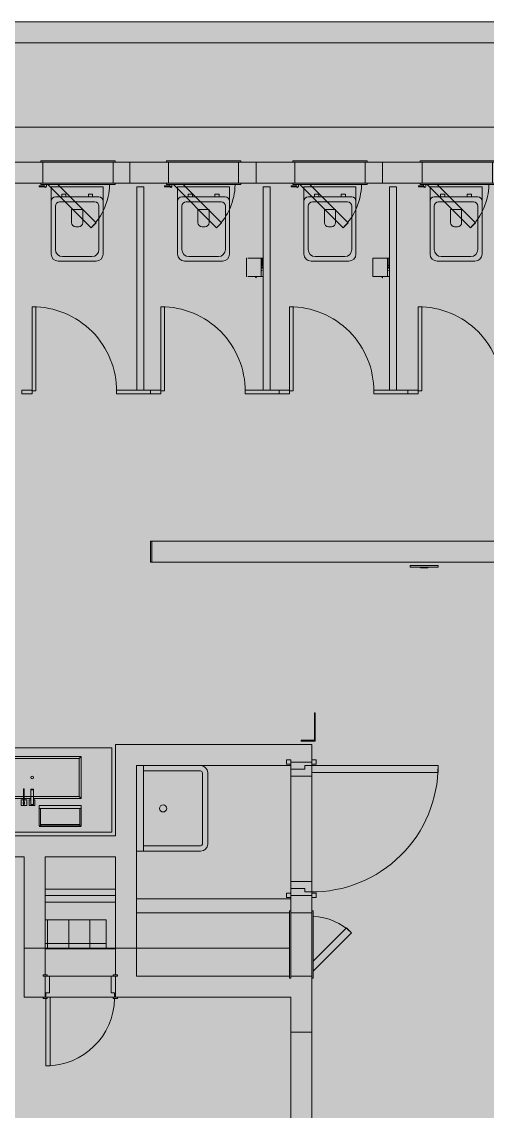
# Model space of a CAD drawing. Header units: millimetres. Extents: x -57519 to 497916, y -349472 to 446842.
# Drawn here: x 467678 to 470994, y 44395 to 52157 of the extents above; entities that cross this region are included whole.
import ezdxf

# ---------------------------------------------------------------- set-up
doc = ezdxf.new("R2010")
doc.units = ezdxf.units.MM
for name, color, linetype, lineweight in [('A-DETL-GENF', 92, 'Continuous', 5), ('A-DETL-THIN', 151, 'Continuous', 9), ('A-DOOR', 31, 'Continuous', 5), ('A-DOOR-FRAM', 31, 'Continuous', 5), ('A-FLOR', 192, 'Continuous', 5), ('A-GENM', 13, 'Continuous', 5), ('A-GLAZ-CURT', 52, 'Continuous', 20), ('A-WALL', 113, 'Continuous', 20), ('A-WALL-PATT', 111, 'Continuous', 20), ('P-SANR-FIXT', 6, 'Continuous', 5), ('Q-CASE', 31, 'Continuous', 5), ('S-BEAM', 12, 'Continuous', 20)]:
    doc.layers.add(name, color=color, linetype=linetype, lineweight=lineweight)

# ---------------------------------------------------------------- blocks, each defined once
blk = doc.blocks.new('DLN-Single Door__X01_ - _M01a_ 900 x 2450 _WH_-16935536-1_F SINGLE OCCUPANCY DIAGRAM')
at = {"layer": 'A-DOOR', "color": 191}
for p, q in [((-450, 975), (-400, 975)), ((-450, 75), (-450, 975)), ((-400, 975), (-400, 75)), ((-490, 105), (-460, 105)), ((-490, 75), (-490, 105)), ((-460, 105), (-460, 75)), ((460, 75), (460, 105)), ((460, 105), (490, 105)), ((490, 105), (490, 75)), ((-460, 75), (-490, 75)), ((-400, 75), (-450, 75)), ((490, 75), (460, 75)), ((-490, -75), (-460, -75)), ((-490, -105), (-490, -75)), ((-460, -75), (-460, -105)), ((460, -105), (460, -75)), ((460, -75), (490, -75)), ((490, -75), (490, -105)), ((-460, -105), (-490, -105)), ((490, -105), (460, -105))]:
    blk.add_line(p, q, dxfattribs=at)
blk.add_arc((-450, 75), 900, 359.5, 90, dxfattribs=at)
at = {"layer": 'A-DOOR-FRAM', "color": 191}
for p, q in [((-475, 75), (-450, 75)), ((-475, -75), (-475, 75)), ((-450, 75), (-450, 25)), ((-450, 25), (-425, 25)), ((-425, 25), (-425, -75)), ((425, 25), (450, 25)), ((425, -75), (425, 25)), ((450, 75), (475, 75)), ((450, 25), (450, 75)), ((475, 75), (475, -75)), ((-425, -75), (-475, -75)), ((475, -75), (425, -75))]:
    blk.add_line(p, q, dxfattribs=at)
blk = doc.blocks.new('DLN_Toilet - DLN_Toilet-V939-1_F SINGLE OCCUPANCY DIAGRAM')
at = {"layer": 'P-SANR-FIXT', "color": 191}
for p, q in [((-185, -170), (-185, -272.8)), ((185, -170), (-185, -170)), ((-80, -222.8), (-110, -222.8)), ((-110, -222.8), (-110, -242.8)), ((-80, -242.8), (-80, -222.8)), ((80, -222.8), (80, -242.8)), ((110, -222.8), (80, -222.8)), ((110, -242.8), (110, -222.8)), ((185, -272.8), (185, -170)), ((-185, -272.8), (-185, -650)), ((155, -242.8), (-155, -242.8)), ((-155, -307.8), (-155, -617.8)), ((125.2, -277.8), (-125, -277.8)), ((-110, -242.8), (-80, -242.8)), ((80, -242.8), (110, -242.8)), ((155.2, -617.8), (155.2, -307.8)), ((185, -650), (185, -272.8)), ((-40, -426.5), (-40, -331.7)), ((-40, -331.7), (40, -331.7)), ((40, -331.7), (40, -426.5)), ((10, -456.5), (-10, -456.5)), ((-105, -667.8), (105.2, -667.8)), ((-135, -700), (135, -700))]:
    blk.add_line(p, q, dxfattribs=at)
for centre, radius, start, end in [((-155, -272.8), 30, 90, 180), ((-125, -307.8), 30, 90, 180), ((125.2, -307.8), 30, 360, 90), ((155, -272.8), 30, 360, 90), ((-10, -426.5), 30, 180, 270), ((10, -426.5), 30, 270, 360), ((-105, -617.8), 50, 180, 270), ((105.2, -617.8), 50, 270, 360), ((-135, -650), 50, 180, 270), ((135, -650), 50, 270, 360)]:
    blk.add_arc(centre, radius, start, end, dxfattribs=at)
blk = doc.blocks.new('DLN-Access Panel__AP12_ - _AP12_ 400 x 1100 _WH_-16942932-1_F SINGLE OCCUPANCY DIAGRAM')
at = {"layer": 'A-DOOR', "color": 191}
for p, q in [((-240, 75), (-240, 85)), ((240, 85), (-240, 85)), ((240, 75), (240, 85)), ((-240, 75), (240, 75)), ((-240, -85), (-240, -75)), ((240, -75), (-240, -75)), ((240, -85), (240, -75)), ((-240, -85), (240, -85)), ((-190, -85), (82.8, -357.8)), ((118.2, -322.5), (-119.3, -85)), ((82.8, -357.8), (118.2, -322.5))]:
    blk.add_line(p, q, dxfattribs=at)
blk.add_arc((-200, -75), 400, 315, 358.51929, dxfattribs=at)
at = {"layer": 'A-DOOR-FRAM', "color": 191}
for p, q in [((-225, 75), (-225, -75)), ((225, 75), (225, -75))]:
    blk.add_line(p, q, dxfattribs=at)
blk = doc.blocks.new('DLN-Surface Channel-S1 - 300x150 _WD_-10461004-1_F SINGLE OCCUPANCY DIAGRAM')
at = {"layer": 'Q-CASE'}
blk.add_line((-6425, -150), (1975, -150), dxfattribs=at)
blk = doc.blocks.new('Service_Sink_3933 - _DLN__Service Sink-4599354-1_F SINGLE OCCUPANCY DIAGRAM')
at = {"layer": 'P-SANR-FIXT', "color": 191}
for p, q in [((304.8, 0), (-304.8, 0)), ((-304.8, 0), (-304.8, -457.2)), ((304.8, -50.8), (-304.8, -50.8)), ((-266.7, -50.8), (-266.7, -457.2)), ((266.7, -457.2), (266.7, -50.8)), ((304.8, -457.2), (304.8, 0)), ((-254, -469.9), (254, -469.9)), ((-254, -508), (254, -508))]:
    blk.add_line(p, q, dxfattribs=at)
blk.add_circle((0, -190.5), 25.4, dxfattribs=at)
for centre, radius, start, end in [((-254, -457.2), 50.8, 180, 270), ((-254, -457.2), 12.7, 180, 270), ((254, -457.2), 12.7, 270, 0), ((254, -457.2), 50.8, 270, 360)]:
    blk.add_arc(centre, radius, start, end, dxfattribs=at)
blk = doc.blocks.new('DLN_Toilet Paper Roll - DLN_Toilet Paper Roll-V1030-1_F SINGLE OCCUPANCY DIAGRAM')
at = {"layer": 'P-SANR-FIXT', "color": 191}
for p, q in [((-65, -6.9), (-65, -5)), ((-65, -6.9), (-65, -6.1)), ((-65, -6.1), (-65, -6.9)), ((-65, -15.5), (-65, -6.9)), ((-65, -6.9), (-12.7, -6.9)), ((-65, -109.6), (-65, -15.5)), ((-65, -15.5), (-12.7, -15.5)), ((-12.7, -6.9), (-12.7, -6.1)), ((-12.7, -6.1), (-12.7, -6.9)), ((-12.7, -15.5), (-12.7, -6.9)), ((65, -15.5), (-12.7, -15.5)), ((-7, -2), (7, -2)), ((7, -2), (-7, -2)), ((-5, -5), (5, -5)), ((5, -5), (-5, -5)), ((-5, -11), (5, -11)), ((5, -11), (-5, -11)), ((-3, -2), (3, -2)), ((3, -2), (-3, -2)), ((-3, -5), (3, -5)), ((3, -5), (-3, -5)), ((23.2, -9.3), (23.2, -6.9)), ((23.2, -6.9), (23.2, -9.3)), ((65, -5), (65, -12.4)), ((65, -15.5), (65, -109.6)), ((-65, -120.1), (-65, -117.5)), ((-65, -120.1), (65, -120.1)), ((65, -117.5), (65, -120.1))]:
    blk.add_line(p, q, dxfattribs=at)
for start_param, end_param in [(0, 3.141593), (3.141593, 6.283185)]:
    blk.add_ellipse((71.8, -52.8), major_axis=(2, 0), ratio=0.802744, start_param=start_param, end_param=end_param, dxfattribs=at)
for points, knots in [([(-4.7, -9.3), (-4.6, -9.2), (-4.6, -8.9), (-4.5, -8.5), (-4.5, -8), (-4.5, -7.6), (-4.6, -7.1), (-4.8, -6.6), (-4.9, -6.3), (-5, -6.1), (-5, -6.1), (-5, -6.1)], [0, 0, 0, 0, 0.1, 0.2, 0.3, 0.4, 0.5, 0.6, 0.8, 0.9, 0.9644096, 0.9644096, 0.9644096, 0.9644096]), ([(-5, -6.1), (-5, -6.1), (-5, -6.2), (-4.9, -6.4), (-4.8, -6.7), (-4.8, -6.9)], [0, 0, 0, 0, 0.25, 0.5, 1, 1, 1, 1]), ([(-4.8, -6.9), (-4.7, -7.2), (-4.7, -7.6), (-4.6, -8.3), (-4.7, -8.8), (-4.8, -9.3), (-4.9, -9.7), (-5, -10), (-5, -10.1), (-5, -10.1)], [0, 0, 0, 0, 0.222222, 0.333333, 0.444444, 0.583333, 0.722222, 0.861111, 1, 1, 1, 1]), ([(-5, -10.1), (-5, -10.1), (-5, -10.1), (-4.9, -10), (-4.8, -9.8), (-4.7, -9.5), (-4.7, -9.3)], [0.0801932, 0.0801932, 0.0801932, 0.0801932, 0.2, 0.4, 0.7, 1, 1, 1, 1]), ([(5, -6.1), (5, -6.1), (5, -6.1), (4.9, -6.3), (4.8, -6.6), (4.6, -7.1), (4.5, -7.6), (4.5, -8), (4.5, -8.5), (4.6, -8.9), (4.6, -9.2), (4.7, -9.3)], [0.0355904, 0.0355904, 0.0355904, 0.0355904, 0.1, 0.2, 0.4, 0.5, 0.6, 0.7, 0.8, 0.9, 1, 1, 1, 1]), ([(5, -10.1), (5, -10.1), (5, -10), (4.9, -9.8), (4.8, -9.3), (4.7, -8.7), (4.7, -8.3), (4.6, -8), (4.7, -7.7), (4.7, -7.3), (4.8, -7.1), (4.8, -6.9)], [0, 0, 0, 0, 0.111111, 0.222222, 0.444444, 0.583333, 0.652778, 0.722222, 0.791667, 0.861111, 1, 1, 1, 1]), ([(4.7, -9.3), (4.7, -9.5), (4.9, -9.8), (5, -10.1), (5, -10.1), (5, -10.1)], [0, 0, 0, 0, 0.4, 0.7, 0.9198068, 0.9198068, 0.9198068, 0.9198068]), ([(4.8, -6.9), (4.8, -6.7), (4.9, -6.4), (5, -6.2), (5, -6.1), (5, -6.1)], [0, 0, 0, 0, 0.5, 0.75, 1, 1, 1, 1])]:
    blk.add_open_spline(points, degree=3, knots=knots, dxfattribs=at)
blk = doc.blocks.new('DLN_Toilet Paper Roll - DLN_Toilet Paper Roll-V1013-1_F SINGLE OCCUPANCY DIAGRAM')
at = {"layer": 'P-SANR-FIXT', "color": 191}
for p, q in [((-65, -6.9), (-65, -5)), ((-65, -6.9), (-65, -6.1)), ((-65, -6.1), (-65, -6.9)), ((-65, -15.5), (-65, -6.9)), ((-65, -6.9), (-12.7, -6.9)), ((-65, -120.1), (-65, -15.5)), ((-65, -15.5), (-12.7, -15.5)), ((-12.7, -6.9), (-12.7, -6.1)), ((-12.7, -6.1), (-12.7, -6.9)), ((-12.7, -15.5), (-12.7, -6.9)), ((65, -15.5), (-12.7, -15.5)), ((-7, -2), (7, -2)), ((7, -2), (-7, -2)), ((-5, -5), (5, -5)), ((5, -5), (-5, -5)), ((-5, -11), (5, -11)), ((5, -11), (-5, -11)), ((-3, -2), (3, -2)), ((3, -2), (-3, -2)), ((-3, -5), (3, -5)), ((3, -5), (-3, -5)), ((23.2, -9.3), (23.2, -6.9)), ((23.2, -6.9), (23.2, -9.3)), ((65, -5), (65, -12.4)), ((65, -15.5), (65, -120.1)), ((-65, -120.1), (65, -120.1))]:
    blk.add_line(p, q, dxfattribs=at)
for start_param, end_param in [(0, 3.141593), (3.141593, 6.283185)]:
    blk.add_ellipse((71.8, -52.8), major_axis=(2, 0), ratio=0.802744, start_param=start_param, end_param=end_param, dxfattribs=at)
for points, knots in [([(-4.7, -9.3), (-4.6, -9.2), (-4.6, -8.9), (-4.5, -8.5), (-4.5, -8), (-4.5, -7.6), (-4.6, -7.1), (-4.8, -6.6), (-4.9, -6.3), (-5, -6.1), (-5, -6.1), (-5, -6.1)], [0, 0, 0, 0, 0.1, 0.2, 0.3, 0.4, 0.5, 0.6, 0.8, 0.9, 0.9644096, 0.9644096, 0.9644096, 0.9644096]), ([(-5, -6.1), (-5, -6.1), (-5, -6.2), (-4.9, -6.4), (-4.8, -6.7), (-4.8, -6.9)], [0, 0, 0, 0, 0.25, 0.5, 1, 1, 1, 1]), ([(-4.8, -6.9), (-4.7, -7.2), (-4.7, -7.6), (-4.6, -8.3), (-4.7, -8.8), (-4.8, -9.3), (-4.9, -9.7), (-5, -10), (-5, -10.1), (-5, -10.1)], [0, 0, 0, 0, 0.222222, 0.333333, 0.444444, 0.583333, 0.722222, 0.861111, 1, 1, 1, 1]), ([(-5, -10.1), (-5, -10.1), (-5, -10.1), (-4.9, -10), (-4.8, -9.8), (-4.7, -9.5), (-4.7, -9.3)], [0.0801932, 0.0801932, 0.0801932, 0.0801932, 0.2, 0.4, 0.7, 1, 1, 1, 1]), ([(5, -6.1), (5, -6.1), (5, -6.1), (4.9, -6.3), (4.8, -6.6), (4.6, -7.1), (4.5, -7.6), (4.5, -8), (4.5, -8.5), (4.6, -8.9), (4.6, -9.2), (4.7, -9.3)], [0.0355904, 0.0355904, 0.0355904, 0.0355904, 0.1, 0.2, 0.4, 0.5, 0.6, 0.7, 0.8, 0.9, 1, 1, 1, 1]), ([(5, -10.1), (5, -10.1), (5, -10), (4.9, -9.8), (4.8, -9.3), (4.7, -8.7), (4.7, -8.3), (4.6, -8), (4.7, -7.7), (4.7, -7.3), (4.8, -7.1), (4.8, -6.9)], [0, 0, 0, 0, 0.111111, 0.222222, 0.444444, 0.583333, 0.652778, 0.722222, 0.791667, 0.861111, 1, 1, 1, 1]), ([(4.7, -9.3), (4.7, -9.5), (4.9, -9.8), (5, -10.1), (5, -10.1), (5, -10.1)], [0, 0, 0, 0, 0.4, 0.7, 0.9198068, 0.9198068, 0.9198068, 0.9198068]), ([(4.8, -6.9), (4.8, -6.7), (4.9, -6.4), (5, -6.2), (5, -6.1), (5, -6.1)], [0, 0, 0, 0, 0.5, 0.75, 1, 1, 1, 1])]:
    blk.add_open_spline(points, degree=3, knots=knots, dxfattribs=at)
blk = doc.blocks.new('CISC HS Pipe Shapes - HA48x4_8-12746962-1_F SINGLE OCCUPANCY DIAGRAM')
at = {"layer": 'S-BEAM', "lineweight": 5}
for p, q in [((-75, 24.2), (-575, 24.2)), ((-575, -24.1), (-75, -24.1))]:
    blk.add_line(p, q, dxfattribs=at)
blk = doc.blocks.new('DLN-Access Panel__AP01_ - _AP04_ 450 x 650 _WH_-16056296-1_F SINGLE OCCUPANCY DIAGRAM')
at = {"layer": 'A-DOOR', "color": 191}
for p, q in [((-265, 75), (-265, 85)), ((265, 85), (-265, 85)), ((265, 75), (265, 85)), ((-265, 75), (265, 75)), ((-265, -85), (-265, -75)), ((265, -75), (-265, -75)), ((265, -85), (265, -75)), ((-240, -95), (-277.5, -95)), ((-277.5, -95), (-277.5, -100)), ((-277.5, -100), (-239.6, -100)), ((-265, -85), (265, -85)), ((-240, -85), (-240, -97.5)), ((-225, -97.5), (-225, -85)), ((-215, -85), (93.2, -393.2)), ((128.6, -357.8), (-144.3, -85)), ((93.2, -393.2), (128.6, -357.8))]:
    blk.add_line(p, q, dxfattribs=at)
for centre, radius, start, end in [((-232.5, -97.5), 7.5, 180, 0), ((-232.5, -97.5), 7.5, 195, 0), ((-232.5, -97.5), 7.5, 199.47122, 360), ((-232.5, -97.5), 7.5, 199.47122, 360), ((-232.5, -97.5), 2, 180, 360), ((-232.5, -97.5), 2, 180, 360), ((-225, -75), 450, 315, 358.68242)]:
    blk.add_arc(centre, radius, start, end, dxfattribs=at)
at = {"layer": 'A-DOOR-FRAM', "color": 191}
for p, q in [((-250, 75), (-250, -75)), ((250, 75), (250, -75))]:
    blk.add_line(p, q, dxfattribs=at)
blk = doc.blocks.new('System Panel - C4 Expanded Metal Mesh-14115312-1_F SINGLE OCCUPANCY DIAGRAM')
at = {"layer": 'A-GLAZ-CURT', "lineweight": 5}
h = blk.add_hatch(dxfattribs=at)
h.set_pattern_fill('FP_849', color=256, style=0, pattern_type=2)
h.set_pattern_definition([(270, (467862.24, 45339.99), (150, 9e-15), []), (0, (467862.24, 45339.99), (0, 250), [])])
h.paths.add_polyline_path([(68389.3, 45557.5), (68474.3, 45557.5), (68474.3, 45757.5), (68039.3, 45757.5), (68039.3, 45557.5)], flags=0)
for p, q in [((68474.3, 45757.5), (68039.3, 45757.5)), ((68474.3, 45557.5), (68474.3, 45757.5))]:
    blk.add_line(p, q, dxfattribs=at)
blk = doc.blocks.new('Walls 7 - Walls 7-12780745-1_F SINGLE OCCUPANCY DIAGRAM')
at = {"layer": 'A-WALL', "lineweight": 5}
blk.add_line((68039.3, 45977.5), (68539.3, 45977.5), dxfattribs=at)
blk = doc.blocks.new('DLN_Counter _ Cabinet - DLN_Counter _ Cabinet-15606105-1_F SINGLE OCCUPANCY DIAGRAM')
at = {"layer": 'A-GENM', "color": 191}
for p, q in [((-400, 0), (-400, 600)), ((468, 600), (-400, 600)), ((468, 600), (468, 0)), ((-250, 540), (250, 540)), ((-250, 240), (-250, 540)), ((-235, 255), (-235, 525)), ((-235, 525), (235, 525)), ((235, 525), (235, 255)), ((250, 540), (250, 240)), ((-161.2, 240), (-250, 240)), ((235, 255), (-235, 255)), ((-161.2, 215), (-161.2, 310)), ((-156.2, 310), (-161.2, 310)), ((-156.2, 310), (-156.2, 215)), ((-110, 240), (-156.2, 240)), ((-110, 300.9), (-110, 306)), ((-110, 306), (-90, 306)), ((-110, 197.5), (-110, 300.9)), ((-110, 300.9), (-90, 300.9)), ((-90, 306), (-90, 300.9)), ((-90, 300.9), (-90, 197.5)), ((250, 240), (-90, 240)), ((-161.2, 230), (-178.7, 230)), ((-178.7, 230), (-178.7, 190)), ((-178.7, 190), (-138.7, 190)), ((-163.7, 205), (-163.7, 215)), ((-163.7, 215), (-153.7, 215)), ((-153.7, 205), (-163.7, 205)), ((-161.2, 215), (-156.2, 215)), ((-161.2, 195), (-161.2, 205)), ((-156.2, 205), (-161.2, 205)), ((-161.2, 195), (-156.2, 195)), ((-138.7, 230), (-157, 230)), ((-156.2, 205), (-156.2, 195)), ((-153.7, 215), (-153.7, 205)), ((-138.7, 190), (-138.7, 230)), ((-110, 230), (-120, 230)), ((-120, 230), (-120, 190)), ((-120, 190), (-80, 190)), ((-90, 197.5), (-110, 197.5)), ((-80, 230), (-90, 230)), ((-80, 190), (-80, 230)), ((250, 190), (-50, 190)), ((-50, 190), (-50, 170)), ((-50, 170), (250, 170)), ((-40, 170), (-50, 170)), ((-50, 170), (-50, 45)), ((-40, 45), (-40, 170)), ((250, 170), (240, 170)), ((240, 170), (240, 45)), ((250, 170), (250, 190)), ((250, 45), (250, 170)), ((468, 0), (-400, 0)), ((-50, 45), (-40, 45)), ((250, 40), (-50, 40)), ((240, 55), (-40, 55)), ((-40, 55), (-40, 45)), ((-40, 45), (240, 45)), ((240, 45), (240, 55)), ((240, 45), (250, 45))]:
    blk.add_line(p, q, dxfattribs=at)
for start, end in [(0, 180), (180, 360)]:
    blk.add_arc((-100, 390), 10, start, end, dxfattribs=at)
for points, knots in [([(-250, 540), (-250, 540), (-249.7, 539.7), (-248.9, 538.9), (-248, 538), (-247.1, 537.1), (-246.3, 536.3), (-245.4, 535.4), (-244.4, 534.4), (-243.3, 533.3), (-242.2, 532.2), (-240.8, 530.8), (-238.3, 528.3), (-236.3, 526.3), (-235, 525)], [-1, -1, -1, -1, -0.833333, -0.75, -0.666667, -0.583333, -0.541667, -0.5, -0.416667, -0.375, -0.333333, -0.25, -0.166667, 0, 0, 0, 0]), ([(235, 525), (236.3, 526.3), (238.3, 528.3), (240.8, 530.8), (242.2, 532.2), (243.3, 533.3), (244.4, 534.4), (245.4, 535.4), (246.3, 536.3), (247.1, 537.1), (248, 538), (248.9, 538.9), (249.7, 539.7), (250, 540), (250, 540)], [0, 0, 0, 0, 0.166667, 0.25, 0.333333, 0.375, 0.416667, 0.5, 0.541667, 0.583333, 0.666667, 0.75, 0.833333, 1, 1, 1, 1]), ([(-235, 255), (-236.3, 253.7), (-238.3, 251.7), (-240.8, 249.2), (-242.2, 247.8), (-243.3, 246.7), (-244.4, 245.6), (-245.4, 244.6), (-246.3, 243.7), (-247.1, 242.9), (-248, 242), (-248.9, 241.1), (-249.7, 240.3), (-250, 240), (-250, 240)], [0, 0, 0, 0, 0.166667, 0.25, 0.333333, 0.375, 0.416667, 0.5, 0.541667, 0.583333, 0.666667, 0.75, 0.833333, 1, 1, 1, 1]), ([(235, 255), (236.3, 253.7), (238.3, 251.7), (240.8, 249.2), (242.2, 247.8), (243.3, 246.7), (244.4, 245.6), (245.4, 244.6), (246.3, 243.7), (247.1, 242.9), (248, 242), (248.9, 241.1), (249.7, 240.3), (250, 240), (250, 240)], [0, 0, 0, 0, 0.166667, 0.25, 0.333333, 0.375, 0.416667, 0.5, 0.541667, 0.583333, 0.666667, 0.75, 0.833333, 1, 1, 1, 1])]:
    blk.add_open_spline(points, degree=3, knots=knots, dxfattribs=at)
blk = doc.blocks.new('DLN_Partition Door - 600x2100_100x25 _WH_GH_-15333689-1_F SINGLE OCCUPANCY DIAGRAM')
at = {"layer": 'A-DOOR', "color": 191}
for p, q in [((20, 509.1), (20, 534.1)), ((20, 534.1), (620, 534.1)), ((620, 509.1), (20, 509.1)), ((620, 534.1), (620, 509.1))]:
    blk.add_line(p, q, dxfattribs=at)
blk.add_arc((20, 534.1), 600, 269.5, 360, dxfattribs=at)
at = {"layer": 'P-SANR-FIXT', "color": 191}
for p, q in [((25, 609.1), (0, 609.1)), ((0, 609.1), (0, 534.1)), ((25, 534.1), (25, 609.1)), ((0, 534.1), (25, 534.1)), ((25, -65.9), (0, -65.9)), ((0, -65.9), (0, -307.5)), ((25, -307.5), (25, -65.9)), ((0, -307.5), (25, -307.5))]:
    blk.add_line(p, q, dxfattribs=at)
blk = doc.blocks.new('DLN-Single Door - _AP11_ 450 x2000 _WH_-15258265-1_F SINGLE OCCUPANCY DIAGRAM')
at = {"layer": 'A-DOOR', "color": 191}
for p, q in [((-235, 85), (-265, 85)), ((-265, 85), (-265, 75)), ((-235, 75), (-235, 85)), ((265, 85), (235, 85)), ((235, 85), (235, 75)), ((265, 75), (265, 85)), ((-265, 75), (-235, 75)), ((235, 75), (265, 75)), ((-235, -75), (-265, -75)), ((-265, -75), (-265, -85)), ((-215, -75), (-235, -75)), ((-235, -85), (-235, -75)), ((-215, -565), (-215, -75)), ((265, -75), (235, -75)), ((235, -75), (235, -85)), ((265, -85), (265, -75)), ((-265, -85), (-235, -85)), ((-245, -85), (-245, -565)), ((235, -85), (265, -85)), ((-245, -565), (-215, -565))]:
    blk.add_line(p, q, dxfattribs=at)
blk.add_arc((-245, -75), 490, 270, 358.78944, dxfattribs=at)
at = {"layer": 'A-DOOR-FRAM', "color": 191}
for p, q in [((-220, 75), (-250, 75)), ((-250, 75), (-250, -75)), ((-220, -45), (-220, 75)), ((220, 75), (220, -45)), ((250, 75), (220, 75)), ((250, -75), (250, 75)), ((-250, -75), (-245, -75)), ((-245, -75), (-245, -45)), ((-245, -45), (-220, -45)), ((220, -45), (245, -45)), ((245, -45), (245, -75)), ((245, -75), (250, -75))]:
    blk.add_line(p, q, dxfattribs=at)
blk = doc.blocks.new('Signage - Female - Type 1-17066943-1_F SINGLE OCCUPANCY DIAGRAM')
at = {"layer": 'A-GENM'}
for p, q in [((225, -13.9), (125, -13.9)), ((125, -13.9), (125, -213.9)), ((131, -213.9), (131, -19.9)), ((131, -19.9), (225, -19.9)), ((225, -19.9), (225, -13.9)), ((125, -213.9), (131, -213.9))]:
    blk.add_line(p, q, dxfattribs=at)
blk = doc.blocks.new('Signage - Female_Wall Mount_ - Type 1-17078558-1_F SINGLE OCCUPANCY DIAGRAM')
at = {"layer": 'A-GENM'}
for p, q in [((25, 22.5), (225, 22.5)), ((25, 12.5), (25, 22.5)), ((225, 12.5), (25, 12.5)), ((98.3, 28.5), (114.9, 28.5)), ((98.3, 22.5), (98.3, 28.5)), ((114.9, 28.5), (114.9, 22.5)), ((114.9, 28.5), (114.9, 22.5)), ((134.9, 28.5), (114.9, 28.5)), ((114.9, 28.5), (134.9, 28.5)), ((114.9, 28.5), (134.9, 28.5)), ((114.9, 28.5), (114.9, 22.5)), ((117.2, 28.5), (132.7, 28.5)), ((117.2, 22.5), (117.2, 28.5)), ((118.3, 28.5), (118.3, 22.5)), ((131.6, 22.5), (131.6, 28.5)), ((132.7, 22.5), (132.7, 28.5)), ((134.9, 22.5), (134.9, 28.5)), ((134.9, 28.5), (151.6, 28.5)), ((134.9, 22.5), (134.9, 28.5)), ((151.6, 22.5), (151.6, 28.5)), ((225, 12.5), (225, 22.5))]:
    blk.add_line(p, q, dxfattribs=at)

msp = doc.modelspace()

# ---------------------------------------------------------------- hatches: boundary and pattern name
at = {"layer": 'A-DETL-GENF', "transparency": 33554585}
msp.add_hatch(color=201, dxfattribs=at).paths.add_polyline_path([(488604.7, 23590.5), (488604.7, 34332.5), (487469.7, 34332.5), (487469.7, 39682.5), (486244.7, 39682.5), (486244.7, 52007.5), (462944.7, 52007.5), (462944.7, 45707.5), (437594.7, 45707.5), (437594.7, 33907.5), (444694.7, 33907.5), (444694.7, 31607.5), (476494.7, 31607.5), (476494.7, 29767.5), (475294.7, 29767.5), (475294.7, 27367.5), (476494.7, 27367.5), (476494.7, 26157.5), (478644.7, 26157.5), (478644.7, 23590.5), (487915.4, 23590.5)], flags=0)
at = {"layer": 'A-WALL-PATT', "lineweight": 5, "transparency": 33554432}
msp.add_hatch(color=253, dxfattribs=at).paths.add_polyline_path([(471170.2, 52007.5), (475094.7, 52007.5), (475094.7, 52157.5), (463094.7, 52157.5), (463094.7, 52007.5), (467230.1, 52007.5)], flags=0)

# ---------------------------------------------------------------- linework, layer by layer
at = {"layer": 'A-DETL-THIN', "lineweight": 5}
msp.add_line((486244.7, 52007.5), (462944.7, 52007.5), dxfattribs=at)
at = {"layer": 'A-FLOR'}
for p, q in [((471494.7, 52007.5), (462967.2, 52007.5)), ((471494.7, 52007.5), (463694.7, 52007.5)), ((463744.7, 51407.5), (471494.7, 51407.5)), ((467813.4, 51007.5), (467422.2, 51007.5)), ((468707.6, 51007.5), (468328.4, 51007.5)), ((469623.9, 51007.5), (469223.4, 51007.5)), ((470531.5, 51007.5), (470123.9, 51007.5)), ((468604.7, 48307.5), (468604.7, 48457.5)), ((468604.7, 48457.5), (471344.7, 48457.5)), ((471344.7, 48307.5), (468604.7, 48307.5)), ((468344.7, 47007.5), (469744.7, 47007.5)), ((469744.7, 47007.5), (469744.7, 46897.5)), ((468494.7, 46857.5), (468494.7, 45907.5)), ((469744.7, 46857.5), (469744.7, 45957.5)), ((469744.7, 46782.5), (469594.7, 46782.5)), ((469744.7, 46032.5), (469744.7, 46782.5)), ((464980.9, 46357.5), (468344.7, 46357.5)), ((467694.7, 45207.5), (467694.7, 46207.5)), ((467844.7, 45552.9), (467844.7, 46207.5)), ((468344.7, 46207.5), (468344.7, 45552.9)), ((469594.7, 45907.5), (469594.7, 46032.5)), ((469594.7, 46032.5), (469744.7, 46032.5)), ((468494.7, 45907.5), (469594.7, 45907.5)), ((469744.7, 45917.5), (469744.7, 45882.7)), ((469744.7, 45882.5), (469744.7, 45807.5)), ((469584.7, 45557.5), (467694.7, 45557.5)), ((468344.7, 45552.9), (467844.7, 45552.9)), ((469744.7, 45357.5), (469744.7, 43542.5)), ((467844.7, 45207.5), (467829.7, 45207.5)), ((469594.7, 45207.5), (468344.7, 45207.5)), ((469594.7, 43542.5), (469594.7, 45207.5)), ((469594.7, 44957.5), (469744.7, 44957.5))]:
    msp.add_line(p, q, dxfattribs=at)
at = {"layer": 'A-WALL', "color": 253, "lineweight": 5}
msp.add_line((475094.7, 52157.5), (462944.7, 52157.5), dxfattribs=at)
at = {"layer": 'A-WALL', "color": 191, "lineweight": 5}
for p, q in [((467813.4, 51157.5), (467422.2, 51157.5)), ((468707.6, 51157.5), (468328.4, 51157.5)), ((468448.1, 51157.5), (468448.1, 51007.5)), ((469623.9, 51157.5), (469223.4, 51157.5)), ((469348.6, 51157.5), (469348.6, 51007.5)), ((470531.5, 51157.5), (470123.9, 51157.5)), ((470249.2, 51157.5), (470249.2, 51007.5)), ((468498.1, 50982.5), (468498.1, 49532.5)), ((468548.1, 50982.5), (468498.1, 50982.5)), ((468548.1, 49532.5), (468548.1, 50982.5)), ((469398.6, 50982.5), (469398.6, 49532.5)), ((469448.6, 50982.5), (469398.6, 50982.5)), ((469448.6, 49532.5), (469448.6, 50982.5)), ((470299.2, 50982.5), (470299.2, 49532.5)), ((470349.2, 50982.5), (470299.2, 50982.5)), ((470349.2, 49532.5), (470349.2, 50982.5)), ((468604.7, 48457.5), (468594.7, 48457.5)), ((468594.7, 48457.5), (468594.7, 48307.5)), ((468594.7, 48307.5), (468604.7, 48307.5)), ((468344.7, 47007.5), (468344.7, 46357.5)), ((469744.7, 46897.5), (469744.7, 47007.5)), ((468494.7, 46857.5), (469594.7, 46857.5)), ((469744.7, 46882.5), (469594.7, 46882.5)), ((469594.7, 46867.5), (469594.7, 45982.5)), ((469744.7, 46857.5), (469744.7, 45957.5)), ((465044.7, 46207.5), (467694.7, 46207.5)), ((467844.7, 46207.5), (468344.7, 46207.5)), ((468494.7, 45357.5), (468494.7, 45907.5)), ((469594.7, 45822.5), (469594.7, 45932.5)), ((469744.7, 45882.5), (469744.7, 45917.5)), ((468494.7, 45807.5), (469584.7, 45807.5)), ((467844.7, 45367.5), (467844.7, 45552.9)), ((468344.7, 45552.9), (468344.7, 45367.5)), ((467844.7, 45207.5), (467844.7, 45357.5)), ((467859.7, 45357.5), (468329.7, 45357.5)), ((468344.7, 45357.5), (468344.7, 45207.5)), ((469584.7, 45357.5), (468494.7, 45357.5)), ((469744.7, 43557.5), (469744.7, 45342.5)), ((467694.7, 45207.5), (467829.7, 45207.5)), ((468339.7, 45207.5), (467849.7, 45207.5))]:
    msp.add_line(p, q, dxfattribs=at)

# ---------------------------------------------------------------- block references
at = {"layer": 'A-DOOR', "color": 191}
for name, p in [('DLN-Access Panel__AP01_ - _AP04_ 450 x 650 _WH_-16056296-1_F SINGLE OCCUPANCY DIAGRAM', (468078.4, 51082.5)), ('DLN-Access Panel__AP01_ - _AP04_ 450 x 650 _WH_-16056296-1_F SINGLE OCCUPANCY DIAGRAM', (468973.4, 51082.5)), ('DLN-Access Panel__AP01_ - _AP04_ 450 x 650 _WH_-16056296-1_F SINGLE OCCUPANCY DIAGRAM', (469873.9, 51082.5)), ('DLN-Access Panel__AP01_ - _AP04_ 450 x 650 _WH_-16056296-1_F SINGLE OCCUPANCY DIAGRAM', (470781.5, 51082.5)), ('DLN-Single Door - _AP11_ 450 x2000 _WH_-15258265-1_F SINGLE OCCUPANCY DIAGRAM', (468094.7, 45282.5))]:
    msp.add_blockref(name, p, dxfattribs=at)
for name, p, rotation in [('DLN-Single Door__X01_ - _M01a_ 900 x 2450 _WH_-16935536-1_F SINGLE OCCUPANCY DIAGRAM', (469669.7, 46407.5), 270), ('DLN-Access Panel__AP12_ - _AP12_ 400 x 1100 _WH_-16942932-1_F SINGLE OCCUPANCY DIAGRAM', (469669.7, 45582.5), 90)]:
    msp.add_blockref(name, p, dxfattribs=dict(at, rotation=rotation))
at = {"layer": 'A-GENM', "rotation": 180}
for name, p in [('Signage - Female_Wall Mount_ - Type 1-17078558-1_F SINGLE OCCUPANCY DIAGRAM', (470669.7, 48295)), ('Signage - Female - Type 1-17066943-1_F SINGLE OCCUPANCY DIAGRAM', (469894.7, 47018.6))]:
    msp.add_blockref(name, p, dxfattribs=at)
at = {"layer": 'A-GENM', "color": 253}
msp.add_blockref('DLN_Counter _ Cabinet - DLN_Counter _ Cabinet-15606105-1_F SINGLE OCCUPANCY DIAGRAM', (467851.7, 46383), dxfattribs=at)
at = {"layer": 'A-GLAZ-CURT', "lineweight": 5}
msp.add_blockref('System Panel - C4 Expanded Metal Mesh-14115312-1_F SINGLE OCCUPANCY DIAGRAM', (399805.4, 0), dxfattribs=at)
at = {"layer": 'A-WALL', "lineweight": 5}
msp.add_blockref('Walls 7 - Walls 7-12780745-1_F SINGLE OCCUPANCY DIAGRAM', (399805.4, 0), dxfattribs=at)
at = {"layer": 'P-SANR-FIXT', "color": 191}
for p in [(468072.8, 51152.5), (468973.4, 51152.5), (469873.9, 51152.5), (470772.4, 51152.5)]:
    msp.add_blockref('DLN_Toilet - DLN_Toilet-V939-1_F SINGLE OCCUPANCY DIAGRAM', p, dxfattribs=at)
for name, p, rotation in [('DLN_Toilet Paper Roll - DLN_Toilet Paper Roll-V1030-1_F SINGLE OCCUPANCY DIAGRAM', (469398.6, 50407.5), 270.0000000000001), ('DLN_Toilet Paper Roll - DLN_Toilet Paper Roll-V1013-1_F SINGLE OCCUPANCY DIAGRAM', (470299.2, 50407.5), 270.0000000000001), ('DLN_Partition Door - 600x2100_100x25 _WH_GH_-15333689-1_F SINGLE OCCUPANCY DIAGRAM', (468287.2, 49507.5), 89.9999999999998), ('DLN_Partition Door - 600x2100_100x25 _WH_GH_-15333689-1_F SINGLE OCCUPANCY DIAGRAM', (469203.9, 49507.5), 89.9999999999998), ('DLN_Partition Door - 600x2100_100x25 _WH_GH_-15333689-1_F SINGLE OCCUPANCY DIAGRAM', (470120.5, 49507.5), 89.9999999999998), ('DLN_Partition Door - 600x2100_100x25 _WH_GH_-15333689-1_F SINGLE OCCUPANCY DIAGRAM', (471037.2, 49507.5), 89.9999999999998), ('Service_Sink_3933 - _DLN__Service Sink-4599354-1_F SINGLE OCCUPANCY DIAGRAM', (468494.7, 46552.7), 89.9999999999994)]:
    msp.add_blockref(name, p, dxfattribs=dict(at, rotation=rotation))
at = {"layer": 'Q-CASE'}
msp.add_blockref('DLN-Surface Channel-S1 - 300x150 _WD_-10461004-1_F SINGLE OCCUPANCY DIAGRAM', (469369.7, 52307.5), dxfattribs=at)
at = {"layer": 'S-BEAM', "lineweight": 5}
msp.add_blockref('CISC HS Pipe Shapes - HA48x4_8-12746962-1_F SINGLE OCCUPANCY DIAGRAM', (468419.7, 45907.5), dxfattribs=at)

doc.saveas('drawing.dxf')
